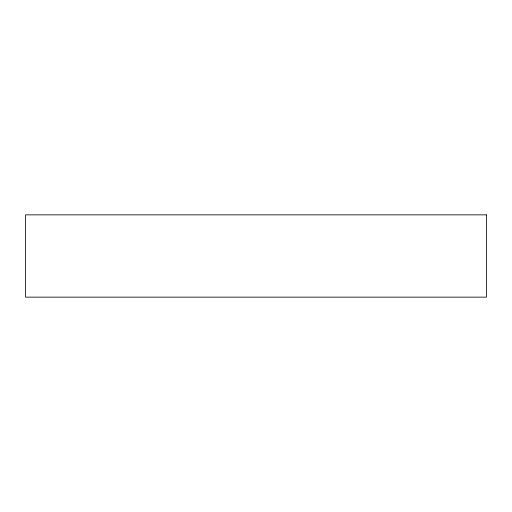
<?xml version="1.0" encoding="UTF-8"?>
<svg xmlns="http://www.w3.org/2000/svg" width="512" height="512" viewBox="0 0 512 512"><rect width="100%" height="100%" fill="white"/><g stroke="black" fill="none" stroke-linecap="round" stroke-linejoin="round"><path stroke-width="0.77" d="M486.4 214.854L25.6 214.854L25.6 297.146L486.4 297.146L486.4 214.854"/></g></svg>
